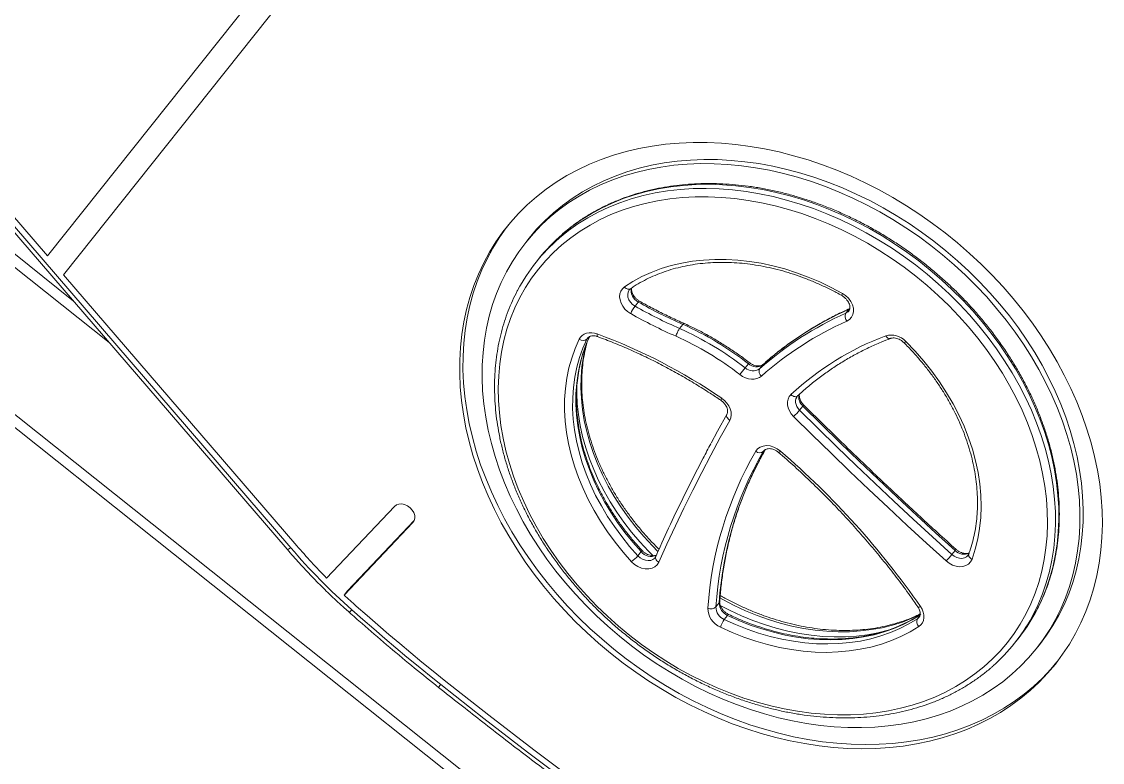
# Model space of a CAD drawing. Header units: millimetres. Extents: x -229914 to 856942, y -268655 to 87212.
# Drawn here: x -141201 to -140671, y 23173 to 23536 of the extents above; entities that cross this region are included whole.
import ezdxf

# ---------------------------------------------------------------- set-up
doc = ezdxf.new("R2010")
doc.units = ezdxf.units.MM

# ---------------------------------------------------------------- blocks, each defined once
blk = doc.blocks.new('Т912NEW')
at = {"color": 7, "linetype": 'Continuous', "lineweight": 15}
for p, q in [((-2730.7, -478.47), (-2730.7, -233.6)), ((-2718.7, -480.75), (-2718.7, -233.6)), ((-2406.79, -256.46), (-2406.79, -253.89)), ((-2422.95, -301.65), (-2422.92, -301.41)), ((-2422.95, -301.65), (-2422.95, -304.22)), ((-2428.79, -308.22), (-2428.79, -305.65)), ((-2400.05, -303.29), (-2400.04, -302.99)), ((-2394.92, -305.29), (-2394.92, -307.87)), ((-2465.94, -313.13), (-2465.94, -310.56)), ((-2497.05, -313.68), (-2496.95, -313)), ((-2489.87, -315.63), (-2489.87, -318.21)), ((-2292.44, -316.73), (-2292.44, -314.15)), ((-2551.25, -324.53), (-2551.25, -327.1)), ((-2231.25, -327.1), (-2231.25, -324.53)), ((-2541.25, -329.03), (-2541.25, -331.6)), ((-2241.25, -331.6), (-2241.25, -329.03)), ((-2366.94, -408.9), (-2366.94, -406.33)), ((-2412.51, -413.11), (-2412.51, -410.54)), ((-2359.89, -408.6), (-2359.89, -411.17)), ((-2772.64, -470.5), (-2730.7, -478.47)), ((-2520.96, -468.55), (-2525.11, -516.75)), ((-2509.1, -467.91), (-2513.19, -515.35)), ((-2508.99, -469.15), (-2513.19, -517.93)), ((-2775.26, -474.83), (-2549.04, -517.8)), ((-2774.32, -473.13), (-2548.1, -516.1)), ((-2718.7, -480.75), (-2546.42, -513.47)), ((-2680.48, -492.83), (-2881.18, -492.83)), ((-2513.19, -515.35), (-2513.19, -517.93)), ((-2947.25, -549.25), (-2231.25, -549.25))]:
    blk.add_line(p, q, dxfattribs=at)
at = {"color": 8, "linetype": 'Continuous', "lineweight": 15}
for p, q in [((-2396.26, -334.35), (-2396.22, -334.84)), ((-2396.22, -334.15), (-2396.22, -334.84)), ((-2498.2, -344.2), (-2498.2, -345.59)), ((-2286.02, -351.85), (-2286.02, -349.84)), ((-2508.99, -468.55), (-2508.99, -469.15)), ((-2858.78, -487.83), (-2706.8, -487.83)), ((-2231.25, -554.25), (-2947.25, -554.25))]:
    blk.add_line(p, q, dxfattribs=at)
at = {"color": 7, "linetype": 'Continuous', "lineweight": 15, "flags": 128}
for points in [[(-2219.25, -327.1), (-2219.43, -321.15), (-2219.95, -315.21), (-2220.83, -309.29), (-2222.06, -303.41), (-2223.63, -297.58), (-2225.54, -291.8), (-2227.79, -286.1), (-2230.38, -280.49), (-2233.29, -274.97), (-2236.53, -269.55), (-2240.08, -264.25), (-2243.94, -259.09), (-2248.1, -254.06), (-2252.56, -249.18), (-2257.3, -244.45), (-2262.31, -239.9), (-2267.59, -235.53), (-2273.11, -231.34), (-2278.88, -227.35), (-2284.88, -223.56), (-2291.1, -219.98), (-2297.52, -216.63), (-2304.13, -213.5), (-2310.92, -210.6), (-2317.88, -207.93), (-2324.98, -205.52), (-2332.22, -203.35), (-2339.58, -201.43), (-2347.05, -199.77), (-2354.6, -198.37), (-2362.24, -197.23), (-2369.93, -196.36), (-2377.66, -195.76), (-2385.42, -195.42), (-2393.2, -195.35), (-2400.97, -195.55), (-2408.72, -196.02), (-2416.43, -196.76), (-2424.09, -197.77), (-2431.69, -199.04), (-2439.2, -200.57), (-2446.62, -202.36), (-2453.92, -204.4), (-2461.09, -206.69), (-2468.12, -209.23), (-2475, -212.02), (-2481.7, -215.03), (-2488.22, -218.28), (-2494.54, -221.75), (-2500.65, -225.43), (-2506.53, -229.32), (-2512.19, -233.41), (-2517.59, -237.69), (-2522.73, -242.16), (-2527.61, -246.79), (-2532.21, -251.6), (-2536.52, -256.55), (-2540.53, -261.65), (-2544.24, -266.89), (-2547.64, -272.24), (-2550.71, -277.71), (-2553.46, -283.28), (-2555.88, -288.94), (-2557.96, -294.68), (-2559.71, -300.49), (-2561.1, -306.34), (-2562.15, -312.24), (-2562.86, -318.18), (-2563.21, -324.13), (-2563.21, -330.08), (-2562.86, -336.03), (-2562.15, -341.96), (-2561.1, -347.86), (-2559.71, -353.72), (-2557.96, -359.52), (-2555.88, -365.26), (-2553.46, -370.92), (-2550.71, -376.49), (-2547.64, -381.96), (-2544.24, -387.32), (-2540.53, -392.55), (-2536.52, -397.65), (-2532.21, -402.61), (-2527.61, -407.41), (-2522.73, -412.05), (-2517.59, -416.51), (-2512.19, -420.8), (-2506.53, -424.89), (-2500.65, -428.78), (-2494.54, -432.46), (-2488.22, -435.93), (-2481.7, -439.17), (-2475, -442.19), (-2468.12, -444.97), (-2461.09, -447.51), (-2453.92, -449.81), (-2446.62, -451.85), (-2439.2, -453.64), (-2431.69, -455.17), (-2424.09, -456.44), (-2416.43, -457.44), (-2408.72, -458.18), (-2400.97, -458.65), (-2393.2, -458.85), (-2385.42, -458.79), (-2377.66, -458.45), (-2369.93, -457.85), (-2362.24, -456.97), (-2354.6, -455.84), (-2347.05, -454.44), (-2339.58, -452.78), (-2332.22, -450.86), (-2324.98, -448.69), (-2317.88, -446.27), (-2310.92, -443.61), (-2304.13, -440.71), (-2297.52, -437.58), (-2291.1, -434.22), (-2284.88, -430.65), (-2278.88, -426.86), (-2273.11, -422.87), (-2267.59, -418.68), (-2262.31, -414.3), (-2257.3, -409.75), (-2252.56, -405.03), (-2248.1, -400.15), (-2243.94, -395.12), (-2240.08, -389.95), (-2236.53, -384.65), (-2233.29, -379.24), (-2230.38, -373.72), (-2227.79, -368.1), (-2225.54, -362.4), (-2223.63, -356.63), (-2222.06, -350.8), (-2220.83, -344.92), (-2219.95, -339), (-2219.43, -333.06), (-2219.25, -327.1)], [(-2231.25, -324.53), (-2231.43, -318.79), (-2231.95, -313.05), (-2232.83, -307.35), (-2234.06, -301.68), (-2235.63, -296.06), (-2237.54, -290.5), (-2239.79, -285.02), (-2242.38, -279.63), (-2245.29, -274.33), (-2248.52, -269.14), (-2252.07, -264.08), (-2255.92, -259.15), (-2260.07, -254.36), (-2264.51, -249.73), (-2269.22, -245.26), (-2274.21, -240.96), (-2279.45, -236.85), (-2284.94, -232.94), (-2290.66, -229.22), (-2296.6, -225.71), (-2302.75, -222.42), (-2309.1, -219.36), (-2315.62, -216.52), (-2322.31, -213.93), (-2329.16, -211.57), (-2336.14, -209.47), (-2343.24, -207.61), (-2350.44, -206.02), (-2357.74, -204.68), (-2365.11, -203.61), (-2372.54, -202.81), (-2380.01, -202.27), (-2387.5, -202), (-2395, -202), (-2402.5, -202.27), (-2409.96, -202.81), (-2417.39, -203.61), (-2424.76, -204.68), (-2432.06, -206.02), (-2439.27, -207.61), (-2446.37, -209.47), (-2453.35, -211.57), (-2460.19, -213.93), (-2466.88, -216.52), (-2473.41, -219.36), (-2479.75, -222.42), (-2485.9, -225.71), (-2491.85, -229.22), (-2497.57, -232.94), (-2503.05, -236.85), (-2508.3, -240.96), (-2513.28, -245.26), (-2518, -249.73), (-2522.44, -254.36), (-2526.58, -259.15), (-2530.44, -264.08), (-2533.98, -269.14), (-2537.21, -274.33), (-2540.13, -279.63), (-2542.71, -285.02), (-2544.96, -290.5), (-2546.87, -296.06), (-2548.45, -301.68), (-2549.67, -307.35), (-2550.55, -313.05), (-2551.08, -318.79), (-2551.25, -324.53)], [(-2231.25, -327.1), (-2231.43, -321.36), (-2231.95, -315.63), (-2232.83, -309.92), (-2234.06, -304.25), (-2235.63, -298.63), (-2237.54, -293.07), (-2239.79, -287.59), (-2242.38, -282.2), (-2245.29, -276.9), (-2248.52, -271.71), (-2252.07, -266.65), (-2255.92, -261.72), (-2260.07, -256.93), (-2264.51, -252.3), (-2269.22, -247.83), (-2274.21, -243.54), (-2279.45, -239.42), (-2284.94, -235.51), (-2290.66, -231.79), (-2296.6, -228.28), (-2302.75, -224.99), (-2309.1, -221.93), (-2315.62, -219.09), (-2322.31, -216.5), (-2329.16, -214.14), (-2336.14, -212.04), (-2343.24, -210.18), (-2350.44, -208.59), (-2357.74, -207.25), (-2365.11, -206.18), (-2372.54, -205.38), (-2380.01, -204.84), (-2387.5, -204.57), (-2395, -204.57), (-2402.5, -204.84), (-2409.96, -205.38), (-2417.39, -206.18), (-2424.76, -207.25), (-2432.06, -208.59), (-2439.27, -210.18), (-2446.37, -212.04), (-2453.35, -214.14), (-2460.19, -216.5), (-2466.88, -219.09), (-2473.41, -221.93), (-2479.75, -224.99), (-2485.9, -228.28), (-2491.85, -231.79), (-2497.57, -235.51), (-2503.05, -239.42), (-2508.3, -243.54), (-2513.28, -247.83), (-2518, -252.3), (-2522.44, -256.93), (-2526.58, -261.72), (-2530.44, -266.65), (-2533.98, -271.71), (-2537.21, -276.9), (-2540.13, -282.2), (-2542.71, -287.59), (-2544.96, -293.07), (-2546.87, -298.63), (-2548.45, -304.25), (-2549.67, -309.92), (-2550.55, -315.63), (-2551.08, -321.36), (-2551.25, -327.1), (-2551.08, -332.85), (-2550.55, -338.58), (-2549.67, -344.29), (-2548.45, -349.96), (-2546.87, -355.58), (-2544.96, -361.13), (-2542.71, -366.61), (-2540.13, -372.01), (-2537.21, -377.31), (-2533.98, -382.49), (-2530.44, -387.56), (-2526.58, -392.49), (-2522.44, -397.27), (-2518, -401.91), (-2513.28, -406.38), (-2508.3, -410.67), (-2503.05, -414.78), (-2497.57, -418.7), (-2491.85, -422.42), (-2485.9, -425.92), (-2479.75, -429.21), (-2473.41, -432.28), (-2466.88, -435.11), (-2460.19, -437.71), (-2453.35, -440.06), (-2446.37, -442.17), (-2439.27, -444.02), (-2432.06, -445.62), (-2424.76, -446.95), (-2417.39, -448.02), (-2409.96, -448.83), (-2402.5, -449.37), (-2395, -449.64), (-2387.5, -449.64), (-2380.01, -449.37), (-2372.54, -448.83), (-2365.11, -448.02), (-2357.74, -446.95), (-2350.44, -445.62), (-2343.24, -444.02), (-2336.14, -442.17), (-2329.16, -440.06), (-2322.31, -437.71), (-2315.62, -435.11), (-2309.1, -432.28), (-2302.75, -429.21), (-2296.6, -425.92), (-2290.66, -422.42), (-2284.94, -418.7), (-2279.45, -414.78), (-2274.21, -410.67), (-2269.22, -406.38), (-2264.51, -401.91), (-2260.07, -397.27), (-2255.92, -392.49), (-2252.07, -387.56), (-2248.52, -382.49), (-2245.29, -377.31), (-2242.38, -372.01), (-2239.79, -366.61), (-2237.54, -361.13), (-2235.63, -355.58), (-2234.06, -349.96), (-2232.83, -344.29), (-2231.95, -338.58), (-2231.43, -332.85), (-2231.25, -327.1)], [(-2244.25, -333.53), (-2244.43, -328.01), (-2244.96, -322.49), (-2245.84, -317.01), (-2247.08, -311.56), (-2248.66, -306.17), (-2250.58, -300.84), (-2252.84, -295.59), (-2255.44, -290.44), (-2258.37, -285.38), (-2261.61, -280.45), (-2265.17, -275.64), (-2269.03, -270.97), (-2273.18, -266.45), (-2277.62, -262.09), (-2282.33, -257.91), (-2287.31, -253.9), (-2292.53, -250.09), (-2298, -246.48), (-2303.68, -243.08), (-2309.58, -239.9), (-2315.68, -236.94), (-2321.96, -234.22), (-2328.4, -231.73), (-2335, -229.49), (-2341.73, -227.5), (-2348.58, -225.77), (-2355.53, -224.3), (-2362.57, -223.09), (-2369.68, -222.14), (-2376.84, -221.46), (-2384.04, -221.06), (-2391.25, -220.92), (-2398.46, -221.06), (-2405.66, -221.46), (-2412.82, -222.14), (-2419.93, -223.09), (-2426.97, -224.3), (-2433.92, -225.77), (-2440.77, -227.5), (-2447.51, -229.49), (-2454.1, -231.73), (-2460.55, -234.22), (-2466.83, -236.94), (-2472.92, -239.9), (-2478.82, -243.08), (-2484.51, -246.48), (-2489.97, -250.09), (-2495.2, -253.9), (-2500.17, -257.91), (-2504.88, -262.09), (-2509.32, -266.45), (-2513.48, -270.97), (-2517.34, -275.64), (-2520.89, -280.45), (-2524.14, -285.38), (-2527.06, -290.44), (-2529.66, -295.59), (-2531.92, -300.84), (-2533.85, -306.17), (-2535.43, -311.56), (-2536.66, -317.01), (-2537.54, -322.49), (-2538.07, -328.01), (-2538.25, -333.53), (-2538.07, -339.06), (-2537.54, -344.57), (-2536.66, -350.05), (-2535.43, -355.5), (-2533.85, -360.89), (-2531.92, -366.22), (-2529.66, -371.47), (-2527.06, -376.62), (-2524.14, -381.68), (-2520.89, -386.61), (-2517.34, -391.42), (-2513.48, -396.09), (-2509.32, -400.61), (-2504.88, -404.97), (-2500.17, -409.15), (-2495.2, -413.16), (-2489.97, -416.97), (-2484.51, -420.58), (-2478.82, -423.98), (-2472.92, -427.16), (-2466.83, -430.12), (-2460.55, -432.84), (-2454.1, -435.33), (-2447.51, -437.57), (-2440.77, -439.56), (-2433.92, -441.29), (-2426.97, -442.76), (-2419.93, -443.98), (-2412.82, -444.92), (-2405.66, -445.6), (-2398.46, -446), (-2391.25, -446.14), (-2384.04, -446), (-2376.84, -445.6), (-2369.68, -444.92), (-2362.57, -443.98), (-2355.53, -442.76), (-2348.58, -441.29), (-2341.73, -439.56), (-2335, -437.57), (-2328.4, -435.33), (-2321.96, -432.84), (-2315.68, -430.12), (-2309.58, -427.16), (-2303.68, -423.98), (-2298, -420.58), (-2292.53, -416.97), (-2287.31, -413.16), (-2282.33, -409.15), (-2277.62, -404.97), (-2273.18, -400.61), (-2269.03, -396.09), (-2265.17, -391.42), (-2261.61, -386.61), (-2258.37, -381.68), (-2255.44, -376.62), (-2252.84, -371.47), (-2250.58, -366.22), (-2248.66, -360.89), (-2247.08, -355.5), (-2245.84, -350.05), (-2244.96, -344.57), (-2244.43, -339.06), (-2244.25, -333.53)], [(-2375.13, -249.01), (-2368.68, -249.89), (-2362.3, -251.05), (-2356.03, -252.49), (-2349.88, -254.21), (-2343.87, -256.21), (-2338.02, -258.48), (-2332.36, -261), (-2326.9, -263.78), (-2321.66, -266.79), (-2316.67, -270.04), (-2311.93, -273.5), (-2307.46, -277.18), (-2303.29, -281.04), (-2299.42, -285.09), (-2295.86, -289.31), (-2292.64, -293.67), (-2289.75, -298.18), (-2287.21, -302.81), (-2285.04, -307.54), (-2283.23, -312.36)], [(-2499.81, -314.06), (-2498.2, -309.38), (-2496.24, -304.78), (-2493.95, -300.27), (-2491.32, -295.86), (-2488.38, -291.58), (-2485.12, -287.44), (-2481.56, -283.44), (-2477.72, -279.6), (-2473.59, -275.94), (-2469.2, -272.46), (-2464.56, -269.17), (-2459.68, -266.1), (-2454.59, -263.23), (-2449.29, -260.6), (-2443.8, -258.2), (-2438.15, -256.04), (-2432.35, -254.13), (-2426.41, -252.47), (-2420.36, -251.08), (-2414.22, -249.95)], [(-2414.22, -249.95), (-2412.29, -249.8), (-2410.37, -249.97), (-2408.54, -250.45), (-2406.88, -251.23), (-2405.48, -252.25), (-2404.4, -253.48), (-2403.69, -254.86), (-2403.38, -256.32), (-2403.48, -257.81), (-2404, -259.23)], [(-2419.97, -306.44), (-2420.32, -307.64), (-2420.94, -308.77), (-2421.81, -309.8), (-2422.9, -310.69), (-2424.18, -311.42), (-2425.62, -311.97), (-2427.15, -312.31), (-2428.74, -312.44)], [(-2395.35, -312.07), (-2397.03, -311.75), (-2398.6, -311.2), (-2400, -310.43), (-2401.18, -309.46), (-2402.1, -308.34), (-2402.73, -307.11), (-2403.04, -305.81), (-2403.01, -304.48)], [(-2292.44, -314.15), (-2305.29, -313.31), (-2318.12, -312.39), (-2330.95, -311.4), (-2343.77, -310.33), (-2356.58, -309.18), (-2369.37, -307.96), (-2382.15, -306.66), (-2394.92, -305.29)], [(-2292.68, -320.94), (-2305.55, -320.1), (-2318.41, -319.18), (-2331.26, -318.18), (-2344.1, -317.11), (-2356.93, -315.96), (-2369.75, -314.74), (-2382.56, -313.44), (-2395.35, -312.07)], [(-2394.92, -307.87), (-2382.15, -309.24), (-2369.37, -310.53), (-2356.58, -311.75), (-2343.77, -312.9), (-2330.95, -313.97), (-2318.12, -314.96), (-2305.29, -315.88), (-2292.44, -316.73)], [(-2283.23, -312.36), (-2282.96, -313.8), (-2283.08, -315.26), (-2283.6, -316.66), (-2284.5, -317.94), (-2285.72, -319.05), (-2287.22, -319.94), (-2288.94, -320.57), (-2290.78, -320.91), (-2292.68, -320.94)], [(-2489.28, -322.39), (-2491.07, -322.52), (-2492.85, -322.38), (-2494.57, -321.97), (-2496.14, -321.31), (-2497.52, -320.43), (-2498.63, -319.35), (-2499.44, -318.12), (-2499.92, -316.79), (-2500.05, -315.42), (-2499.81, -314.06)], [(-2563.24, -325.82), (-2563.21, -327.51), (-2562.86, -333.46), (-2562.15, -339.39), (-2561.1, -345.29), (-2559.71, -351.15), (-2557.96, -356.95), (-2555.88, -362.69), (-2553.46, -368.35), (-2550.71, -373.92), (-2547.64, -379.39), (-2544.24, -384.75), (-2540.53, -389.98), (-2536.52, -395.08), (-2532.21, -400.04), (-2527.61, -404.84), (-2522.73, -409.48), (-2517.59, -413.94), (-2512.19, -418.22), (-2506.53, -422.32), (-2500.65, -426.21), (-2494.54, -429.89), (-2488.22, -433.36), (-2481.7, -436.6), (-2475, -439.62), (-2468.12, -442.4), (-2461.09, -444.94), (-2453.92, -447.24), (-2446.62, -449.28), (-2439.2, -451.07), (-2431.69, -452.6), (-2424.09, -453.87), (-2416.43, -454.87), (-2408.72, -455.61), (-2400.97, -456.08), (-2393.2, -456.28), (-2385.42, -456.22), (-2377.66, -455.88), (-2369.93, -455.27), (-2362.24, -454.4), (-2354.6, -453.27), (-2347.05, -451.87), (-2339.58, -450.21), (-2332.22, -448.29), (-2324.98, -446.12), (-2317.88, -443.7), (-2310.92, -441.04), (-2304.13, -438.14), (-2297.52, -435.01), (-2291.1, -431.65), (-2284.88, -428.07), (-2278.88, -424.29), (-2273.11, -420.29), (-2267.59, -416.11), (-2262.31, -411.73), (-2257.3, -407.18), (-2252.56, -402.46), (-2248.1, -397.58), (-2243.94, -392.55), (-2240.08, -387.38), (-2236.53, -382.08), (-2233.29, -376.67), (-2230.38, -371.15), (-2227.79, -365.53), (-2225.54, -359.83), (-2223.63, -354.06), (-2222.06, -348.23), (-2220.83, -342.34), (-2219.95, -336.43), (-2219.43, -330.49), (-2219.26, -325.82)], [(-2428.41, -327.07), (-2426.68, -327.07), (-2424.98, -327.32), (-2423.37, -327.82), (-2421.92, -328.55), (-2420.68, -329.47), (-2419.69, -330.56), (-2418.99, -331.78), (-2418.61, -333.08)], [(-2418.8, -347.6), (-2419.97, -341.01), (-2421.59, -331.43)], [(-2418.61, -333.08), (-2417, -342.64), (-2415.28, -352.18), (-2413.43, -361.72), (-2411.48, -371.24), (-2409.41, -380.75), (-2407.22, -390.24), (-2404.93, -399.72), (-2402.51, -409.17)], [(-2399.2, -337.02), (-2399.2, -335.53), (-2398.78, -334.07), (-2397.96, -332.72), (-2396.79, -331.53), (-2395.3, -330.57), (-2393.58, -329.87), (-2391.71, -329.47), (-2389.77, -329.39)], [(-2501.16, -347.91), (-2501.29, -346.76), (-2501.17, -345.62), (-2500.8, -344.51), (-2500.2, -343.46), (-2499.38, -342.5), (-2498.37, -341.66), (-2497.19, -340.96), (-2495.87, -340.42)], [(-2413.1, -417.29), (-2419.33, -416.19), (-2425.47, -414.82), (-2431.5, -413.19), (-2437.39, -411.29), (-2443.14, -409.13), (-2448.71, -406.73), (-2454.09, -404.09), (-2459.27, -401.21), (-2464.22, -398.11), (-2468.93, -394.8), (-2473.39, -391.29), (-2477.58, -387.59), (-2481.48, -383.71), (-2485.09, -379.66), (-2488.39, -375.47), (-2491.37, -371.13), (-2494.01, -366.68), (-2496.33, -362.11), (-2498.29, -357.45), (-2499.91, -352.71), (-2501.16, -347.91)], [(-2498.2, -345.59), (-2496.98, -350.26), (-2495.41, -354.88), (-2493.5, -359.41), (-2491.25, -363.86), (-2488.67, -368.19), (-2485.77, -372.41), (-2482.56, -376.5), (-2479.05, -380.43), (-2475.26, -384.21), (-2471.18, -387.81), (-2466.84, -391.23), (-2462.26, -394.45), (-2457.44, -397.46), (-2452.4, -400.26), (-2447.16, -402.83), (-2441.74, -405.17), (-2436.15, -407.27), (-2430.42, -409.11), (-2424.55, -410.71), (-2418.58, -412.04), (-2412.51, -413.11)], [(-2286.02, -349.28), (-2287.71, -353.86), (-2289.73, -358.36), (-2292.09, -362.77), (-2294.78, -367.06), (-2297.78, -371.23), (-2301.09, -375.27), (-2304.69, -379.15), (-2308.58, -382.86), (-2312.74, -386.4), (-2317.16, -389.75), (-2321.82, -392.9), (-2326.71, -395.84), (-2331.81, -398.57), (-2337.11, -401.06), (-2342.58, -403.32), (-2348.22, -405.33), (-2353.99, -407.09), (-2359.89, -408.6)], [(-2288.55, -346.24), (-2287.1, -346.79), (-2285.81, -347.54), (-2284.71, -348.45), (-2283.84, -349.5), (-2283.23, -350.65), (-2282.9, -351.87), (-2282.86, -353.11), (-2283.11, -354.33)], [(-2359.89, -411.17), (-2353.99, -409.66), (-2348.22, -407.9), (-2342.58, -405.89), (-2337.11, -403.63), (-2331.81, -401.14), (-2326.71, -398.41), (-2321.82, -395.47), (-2317.16, -392.32), (-2312.74, -388.97), (-2308.58, -385.43), (-2304.69, -381.72), (-2301.09, -377.84), (-2297.78, -373.8), (-2294.78, -369.63), (-2292.09, -365.34), (-2289.73, -360.93), (-2287.71, -356.43), (-2286.02, -351.85)], [(-2283.11, -354.33), (-2284.84, -359.05), (-2286.92, -363.67), (-2289.35, -368.2), (-2292.11, -372.61), (-2295.19, -376.9), (-2298.59, -381.04), (-2302.3, -385.03), (-2306.3, -388.85), (-2310.57, -392.49), (-2315.11, -395.93), (-2319.9, -399.17), (-2324.93, -402.19), (-2330.17, -404.99), (-2335.61, -407.55), (-2341.24, -409.87), (-2347.03, -411.94), (-2352.96, -413.75), (-2359.02, -415.3)], [(-2402.51, -409.17), (-2402.34, -410.67), (-2402.59, -412.16), (-2403.26, -413.57), (-2404.32, -414.84), (-2405.7, -415.9), (-2407.36, -416.71), (-2409.2, -417.23), (-2411.15, -417.42), (-2413.1, -417.29)], [(-2508.99, -469.15), (-2509.09, -467.96), (-2509.59, -466.82), (-2510.46, -465.82), (-2511.64, -465.03), (-2513.04, -464.5), (-2514.58, -464.26), (-2516.14, -464.34), (-2517.62, -464.73), (-2518.93, -465.39), (-2519.96, -466.3), (-2520.65, -467.37), (-2520.96, -468.55)], [(-2448.77, -522.75), (-2421.8, -522.59), (-2394.83, -522.16), (-2367.87, -521.45), (-2340.93, -520.47), (-2314, -519.22), (-2287.1, -517.69), (-2260.23, -515.9), (-2233.39, -513.83), (-2206.59, -511.48), (-2179.83, -508.87), (-2153.12, -505.99), (-2126.47, -502.83)], [(-2448.78, -519.96), (-2420.96, -519.79), (-2393.15, -519.33), (-2365.35, -518.57), (-2337.57, -517.53), (-2309.8, -516.19), (-2282.07, -514.57), (-2254.36, -512.65), (-2226.69, -510.44)], [(-2505.21, -518.46), (-2498.16, -518.81), (-2491.12, -519.12), (-2484.06, -519.38), (-2477.01, -519.59), (-2469.96, -519.76), (-2462.9, -519.87), (-2455.84, -519.94), (-2448.78, -519.96)], [(-2505.7, -521.24), (-2498.59, -521.6), (-2491.48, -521.91), (-2484.37, -522.17), (-2477.25, -522.38), (-2470.13, -522.55), (-2463.01, -522.66), (-2455.89, -522.73), (-2448.77, -522.75)]]:
    blk.add_lwpolyline(points, dxfattribs=at)
at = {"color": 8, "linetype": 'Continuous', "lineweight": 15, "flags": 128}
for points in [[(-2539.78, -315.55), (-2539.68, -315), (-2538.46, -309.53), (-2536.89, -304.1), (-2534.99, -298.75), (-2532.75, -293.46), (-2530.18, -288.27), (-2527.28, -283.18), (-2524.07, -278.2), (-2520.55, -273.35), (-2516.72, -268.63), (-2512.6, -264.06), (-2508.2, -259.65), (-2503.53, -255.41), (-2498.59, -251.34), (-2493.4, -247.46), (-2487.98, -243.78), (-2482.33, -240.3), (-2476.46, -237.04), (-2470.4, -233.99), (-2464.15, -231.18), (-2457.73, -228.6), (-2451.16, -226.26), (-2444.44, -224.16), (-2437.6, -222.32), (-2430.66, -220.73), (-2423.62, -219.4), (-2416.51, -218.34), (-2409.33, -217.53), (-2402.12, -217), (-2394.88, -216.73), (-2387.63, -216.73), (-2380.39, -217), (-2373.17, -217.53), (-2366, -218.34), (-2358.88, -219.4), (-2351.85, -220.73), (-2344.9, -222.32), (-2338.06, -224.16), (-2331.35, -226.26), (-2324.77, -228.6), (-2318.35, -231.18), (-2312.11, -233.99), (-2306.04, -237.04), (-2300.18, -240.3), (-2294.53, -243.78), (-2289.1, -247.46), (-2283.91, -251.34), (-2278.98, -255.41), (-2274.3, -259.65), (-2269.9, -264.06), (-2265.78, -268.63), (-2261.96, -273.35), (-2258.43, -278.2), (-2255.22, -283.18), (-2252.33, -288.27), (-2249.75, -293.46), (-2247.51, -298.75), (-2245.61, -304.1), (-2244.05, -309.53), (-2242.83, -315), (-2242.6, -316.24)], [(-2242.59, -313.74), (-2242.83, -312.43), (-2244.05, -306.95), (-2245.61, -301.53), (-2247.51, -296.17), (-2249.75, -290.89), (-2252.33, -285.7), (-2255.22, -280.61), (-2258.43, -275.63), (-2261.96, -270.78), (-2265.78, -266.06), (-2269.9, -261.49), (-2274.3, -257.08), (-2278.98, -252.83), (-2283.91, -248.77), (-2289.1, -244.89), (-2294.53, -241.21), (-2300.18, -237.73), (-2306.04, -234.46), (-2312.11, -231.42), (-2318.35, -228.61), (-2324.77, -226.03), (-2331.35, -223.69), (-2338.06, -221.59), (-2344.9, -219.75), (-2351.85, -218.16), (-2358.88, -216.83), (-2366, -215.76), (-2373.17, -214.96), (-2380.39, -214.43), (-2387.63, -214.16), (-2394.88, -214.16), (-2402.12, -214.43), (-2409.33, -214.96), (-2416.51, -215.76), (-2423.62, -216.83), (-2430.66, -218.16), (-2437.6, -219.75), (-2444.44, -221.59), (-2451.16, -223.69), (-2457.73, -226.03), (-2464.15, -228.61), (-2470.4, -231.42), (-2476.46, -234.46), (-2482.33, -237.73), (-2487.98, -241.21), (-2493.4, -244.89), (-2498.59, -248.77), (-2503.53, -252.83), (-2508.2, -257.08), (-2512.6, -261.49), (-2516.72, -266.06), (-2520.55, -270.78), (-2524.07, -275.63), (-2527.28, -280.61), (-2530.18, -285.7), (-2532.75, -290.89), (-2534.99, -296.17), (-2536.89, -301.53), (-2538.46, -306.95), (-2539.68, -312.43), (-2539.77, -312.94)], [(-2414.22, -249.95), (-2414.1, -250.35), (-2413.98, -250.66), (-2413.87, -250.87), (-2413.78, -250.97), (-2413.74, -250.98)], [(-2384.64, -253), (-2384.1, -253.15), (-2383.59, -253.22), (-2383.12, -253.2), (-2382.7, -253.11), (-2382.36, -252.93), (-2382.11, -252.69), (-2382.05, -252.6)], [(-2406.79, -256.46), (-2406.4, -255.26), (-2406.36, -254.76)], [(-2403.01, -304.48), (-2402.43, -304.5), (-2401.87, -304.43), (-2401.35, -304.3), (-2400.9, -304.1), (-2400.53, -303.84), (-2400.26, -303.53), (-2400.09, -303.18), (-2400.04, -302.95)], [(-2400.07, -303.28), (-2400.05, -303.69), (-2399.84, -304.56), (-2399.43, -305.38), (-2398.81, -306.13), (-2398.02, -306.77), (-2397.09, -307.29), (-2396.04, -307.66), (-2394.92, -307.87)], [(-2292.44, -316.73), (-2291.02, -316.69), (-2289.65, -316.39), (-2288.4, -315.85), (-2287.36, -315.11), (-2286.58, -314.2), (-2286.1, -313.17), (-2285.95, -312.14)], [(-2286.07, -311.39), (-2285.91, -311.7), (-2285.65, -311.98), (-2285.28, -312.2), (-2284.84, -312.36), (-2284.34, -312.44), (-2283.8, -312.44), (-2283.23, -312.36)], [(-2496.95, -313.01), (-2496.95, -313.02), (-2497.12, -313.35), (-2497.39, -313.63), (-2497.75, -313.86), (-2498.19, -314.02), (-2498.7, -314.11), (-2499.24, -314.12), (-2499.81, -314.06)], [(-2497.05, -313.67), (-2497.05, -313.79), (-2496.83, -314.92), (-2496.26, -315.98), (-2495.36, -316.9), (-2494.19, -317.61), (-2492.83, -318.09), (-2491.36, -318.29), (-2489.87, -318.21)], [(-2489.73, -314.92), (-2489.77, -314.94), (-2489.82, -315.07), (-2489.86, -315.3), (-2489.87, -315.63)], [(-2421.57, -331.65), (-2421.53, -331.8), (-2421.36, -332.15), (-2421.09, -332.46), (-2420.72, -332.71), (-2420.27, -332.91), (-2419.75, -333.04), (-2419.19, -333.1), (-2418.61, -333.08)], [(-2412.51, -410.54), (-2418.58, -409.47), (-2424.55, -408.14), (-2430.42, -406.54), (-2436.15, -404.7), (-2441.74, -402.6), (-2447.16, -400.26), (-2452.4, -397.69), (-2457.44, -394.89), (-2462.26, -391.88), (-2466.84, -388.66), (-2471.18, -385.24), (-2475.26, -381.64), (-2479.05, -377.86), (-2482.56, -373.92), (-2485.77, -369.84), (-2488.67, -365.62), (-2491.25, -361.28), (-2493.5, -356.84), (-2495.41, -352.3), (-2496.98, -347.69), (-2498.04, -343.75)], [(-2494.92, -341.34), (-2495.02, -341.35), (-2495.2, -341.27), (-2495.41, -341.08), (-2495.63, -340.79), (-2495.87, -340.42)], [(-2498.29, -344.82), (-2498.29, -344.83), (-2498.2, -345.59)], [(-2406.15, -405.32), (-2409.93, -404.88), (-2416.06, -403.95), (-2422.12, -402.75), (-2428.08, -401.3), (-2433.92, -399.59), (-2439.63, -397.63), (-2445.19, -395.43), (-2450.57, -393), (-2455.77, -390.34), (-2460.77, -387.45), (-2465.55, -384.36), (-2470.09, -381.07), (-2474.39, -377.59), (-2478.43, -373.93), (-2482.19, -370.1), (-2485.66, -366.12), (-2488.84, -361.99), (-2491.71, -357.73), (-2494.26, -353.36), (-2496.49, -348.89), (-2496.89, -348.01)], [(-2286.23, -349.36), (-2288.24, -353.36), (-2290.79, -357.73), (-2293.66, -361.99), (-2296.84, -366.12), (-2300.32, -370.1), (-2304.08, -373.93), (-2308.11, -377.59), (-2312.41, -381.07), (-2316.95, -384.36), (-2321.73, -387.45), (-2326.73, -390.34), (-2331.93, -393), (-2337.32, -395.43), (-2342.87, -397.63), (-2348.58, -399.59), (-2354.43, -401.3), (-2360.38, -402.75), (-2366.44, -403.95), (-2368.14, -404.23)], [(-2288.55, -346.24), (-2288.77, -346.62), (-2288.97, -346.91), (-2289.16, -347.1), (-2289.33, -347.18), (-2289.42, -347.18)], [(-2286.02, -351.85), (-2285.85, -351.03), (-2285.84, -350.74)], [(-2489.13, -364.8), (-2488.84, -365.21), (-2485.66, -369.33), (-2482.19, -373.32), (-2478.43, -377.14), (-2474.39, -380.8), (-2470.09, -384.29), (-2465.55, -387.58), (-2460.77, -390.67), (-2455.77, -393.55), (-2450.57, -396.21), (-2445.19, -398.65), (-2439.63, -400.84), (-2433.92, -402.8), (-2428.08, -404.51), (-2422.12, -405.96), (-2416.06, -407.16), (-2409.93, -408.1), (-2406.69, -408.48)], [(-2365.68, -407.03), (-2360.38, -405.96), (-2354.43, -404.51), (-2348.58, -402.8), (-2342.87, -400.84), (-2337.32, -398.65), (-2331.93, -396.21), (-2326.73, -393.55), (-2321.73, -390.67), (-2316.95, -387.58), (-2312.41, -384.29), (-2308.11, -380.8), (-2304.08, -377.14), (-2300.32, -373.32), (-2296.84, -369.33), (-2293.66, -365.21), (-2293.36, -364.78)], [(-2402.51, -409.17), (-2403.09, -409.23), (-2403.64, -409.2), (-2404.15, -409.1), (-2404.59, -408.93), (-2404.96, -408.69), (-2405.23, -408.4), (-2405.4, -408.06), (-2405.42, -408)], [(-2367.12, -405.7), (-2367, -405.97), (-2366.94, -406.33)], [(-2359.89, -408.6), (-2359.87, -408.27), (-2359.82, -408.03), (-2359.74, -407.9), (-2359.7, -407.88)], [(-2412.51, -410.54), (-2412.53, -410.2), (-2412.56, -409.97), (-2412.61, -409.84), (-2412.65, -409.82)], [(-2412.51, -413.11), (-2411.05, -413.19), (-2409.6, -413), (-2408.25, -412.54), (-2407.1, -411.85), (-2406.19, -410.96), (-2405.6, -409.93), (-2405.35, -408.82), (-2405.34, -408.61)], [(-2548.1, -516.1), (-2548.34, -516.77), (-2548.56, -517.28), (-2548.77, -517.63), (-2548.95, -517.79), (-2549.04, -517.8)], [(-2448.77, -522.75), (-2448.77, -523.43), (-2448.77, -523.97), (-2448.77, -524.33), (-2448.77, -524.52), (-2448.77, -524.53)]]:
    blk.add_lwpolyline(points, dxfattribs=at)
at = {"color": 7, "linetype": 'Continuous', "lineweight": 15}
for centre, radius, start, end in [((-2376.68, -258.64), 9.75, 80.851, 144.683), ((-2261.49, -329.67), 163.87, 152.4546, 170.153), ((-2263.06, -325.42), 141.51, 149.2211, 171.4924), ((-2261.49, -332.24), 163.87, 152.4546, 170.153), ((-2260.37, -334.15), 161.99, 152.4545, 170.1526), ((-2403.25, -255.7), 3.62, 192.1954, 258.0919), ((-2428.36, -300.01), 5.66, 265.6013, 343.1496), ((-2426.9, -462.93), 157.3, 90.6896, 104.3713), ((-2428.36, -302.58), 5.66, 265.6042, 343.1483), ((-2420.08, -303.49), 2.96, 194.2482, 272.1267), ((-2522.61, -102.44), 215.7, 278.7312, 285.2318), ((-2426.9, -465.5), 157.29, 90.6893, 104.3712), ((-2426.89, -465.91), 153.47, 90.6899, 104.3612), ((-2206.58, -307.65), 222.22, 180.1468, 181.2366), ((-2421.78, -307.26), 26.87, 349.6797, 358.6987), ((-2452.74, -329.05), 88.52, 169.516, 179.9888), ((-2452.84, -331.6), 88.41, 169.5396, 190.4826), ((-2522.62, -104.99), 215.72, 278.7318, 285.2317), ((-2522.58, -105.53), 219.4, 278.7309, 285.2259), ((-2339.27, -316.13), 46.84, 354.0959, 359.2672), ((-2329.84, -331.63), 88.59, 0.0168, 10.0047), ((-2329.87, -329.06), 88.62, 0.0179, 9.9531), ((-2470.53, -317.6), 19.35, 181.783, 194.3143), ((-2408.04, -607.06), 280.74, 94.1627, 108.2316), ((-2406.28, -741.14), 412.08, 73.4004, 87.7036), ((-2329.86, -331.58), 88.61, 350.0893, 359.9823), ((-2399.03, -334.12), 2.9, 266.589, 345.5876), ((-2224.32, -311.16), 176.79, 188.4091, 214.7334), ((-2223.26, -309.28), 174.84, 188.408, 214.7342), ((-2501.17, -344.85), 3.05, 270.0921, 346.0283), ((-2282.86, -351.09), 3.25, 193.381, 265.5495), ((-2361.67, -402.05), 6.79, 219.0471, 285.2178), ((-2432, -412.5), 19.49, 345.7779, 358.2167), ((-2370.81, -408.13), 3.94, 287.8629, 348.8542), ((-2361.7, -405.47), 10.18, 219.0492, 285.2156), ((-2361.67, -404.62), 6.79, 219.0487, 285.2162), ((-2346.66, -410.55), 13.24, 182.6937, 201.0243), ((-2488.92, -210.54), 308.33, 259.2531, 263.2593), ((-2488.55, -201.85), 319.85, 259.2687, 266.9257), ((-2488.26, -204.71), 314.21, 265.4487, 266.9074)]:
    blk.add_arc(centre, radius, start, end, dxfattribs=at)
at = {"color": 8, "linetype": 'Continuous', "lineweight": 15}
for centre, radius, start, end in [((-2377.19, -248.94), 2.06, 326.8568, 357.9667), ((-2394.81, -299.83), 5.46, 201.8367, 268.8763), ((-2421.48, -305.42), 7.32, 176.2787, 181.7752), ((-2395.94, -305.07), 1.04, 347.8154, 27.9984), ((-2491.26, -309.54), 6.25, 207.0267, 282.8284), ((-2291.62, -308.14), 6.07, 262.2239, 333.6887), ((-2294.05, -313.93), 1.63, 352.0938, 17.1266), ((-2425.53, -327.02), 2.88, 180.9887, 202.7161), ((-2223.11, -306.63), 175.01, 188.8096, 214.7281), ((-2394.75, -329.35), 4.98, 347.1344, 359.5349), ((-2411.14, -404.44), 6.25, 257.2847, 333.2657), ((-2511.07, -521.33), 5.37, 341.7366, 1.0384)]:
    blk.add_arc(centre, radius, start, end, dxfattribs=at)
at = {"color": 7, "linetype": 'Continuous', "lineweight": 15}
for points, knots in [([(-2242.64, -313.53), (-2242.82, -312.47), (-2243.31, -309.65), (-2244.45, -305.12), (-2246.01, -299.95), (-2247.9, -294.84), (-2250.08, -289.8), (-2252.57, -284.85), (-2255.34, -279.98), (-2258.4, -275.23), (-2261.75, -270.58), (-2265.37, -266.06), (-2269.25, -261.67), (-2273.39, -257.42), (-2277.78, -253.32), (-2282.41, -249.39), (-2287.27, -245.62), (-2292.35, -242.03), (-2297.64, -238.62), (-2303.13, -235.4), (-2308.8, -232.38), (-2314.65, -229.57), (-2320.66, -226.96), (-2326.81, -224.57), (-2333.11, -222.41), (-2339.52, -220.46), (-2346.04, -218.75), (-2352.66, -217.27), (-2359.36, -216.02), (-2366.13, -215.01), (-2372.95, -214.24), (-2379.8, -213.72), (-2386.68, -213.44), (-2393.58, -213.4), (-2400.46, -213.6), (-2407.33, -214.05), (-2414.16, -214.74), (-2420.95, -215.67), (-2427.67, -216.84), (-2434.32, -218.24), (-2440.88, -219.88), (-2447.33, -221.75), (-2453.66, -223.85), (-2459.87, -226.17), (-2465.93, -228.7), (-2471.83, -231.45), (-2477.56, -234.4), (-2483.11, -237.56), (-2488.47, -240.91), (-2493.62, -244.44), (-2498.56, -248.16), (-2503.27, -252.05), (-2507.74, -256.1), (-2511.97, -260.3), (-2515.94, -264.66), (-2519.65, -269.14), (-2523.08, -273.76), (-2526.24, -278.49), (-2529.11, -283.33), (-2531.69, -288.26), (-2533.97, -293.28), (-2535.95, -298.38), (-2537.61, -303.54), (-2538.89, -308.32), (-2539.47, -311.4), (-2539.72, -312.72)], [0, 0, 0, 0, 0.009677, 0.025622, 0.041573, 0.057532, 0.073498, 0.089475, 0.10546, 0.121454, 0.137458, 0.153471, 0.169492, 0.18552, 0.201555, 0.217595, 0.23364, 0.24969, 0.265743, 0.281797, 0.297855, 0.313913, 0.329973, 0.346034, 0.362095, 0.378157, 0.394218, 0.41028, 0.426341, 0.442402, 0.458464, 0.474525, 0.490587, 0.506648, 0.52271, 0.538771, 0.554833, 0.570897, 0.58696, 0.603023, 0.619087, 0.635152, 0.651217, 0.667282, 0.683347, 0.699413, 0.715478, 0.731543, 0.747606, 0.763668, 0.779728, 0.795785, 0.811839, 0.827888, 0.843932, 0.85997, 0.876, 0.892023, 0.908037, 0.924041, 0.940036, 0.95602, 0.971995, 0.987961, 1, 1, 1, 1]), ([(-2496.95, -313), (-2496.71, -312.26), (-2496.02, -310.08), (-2494.64, -306.51), (-2492.71, -302.32), (-2490.48, -298.21), (-2487.97, -294.2), (-2485.17, -290.3), (-2482.11, -286.52), (-2478.78, -282.87), (-2475.19, -279.36), (-2471.37, -276), (-2467.31, -272.81), (-2463.03, -269.78), (-2458.55, -266.93), (-2453.86, -264.27), (-2449, -261.81), (-2443.97, -259.54), (-2438.78, -257.49), (-2433.46, -255.65), (-2428.01, -254.03), (-2422.45, -252.64), (-2417.68, -251.64), (-2414.76, -251.15), (-2413.74, -250.98)], [0, 0, 0, 0, 0.024637, 0.0724304, 0.1201916, 0.1679025, 0.215563, 0.2631767, 0.3107471, 0.3582782, 0.4057756, 0.4532434, 0.5006888, 0.5481143, 0.5955265, 0.6429284, 0.6903234, 0.7377085, 0.7850938, 0.8324761, 0.8798574, 0.9272355, 0.9746174, 1, 1, 1, 1]), ([(-2406.66, -253.36), (-2407.25, -254.51), (-2408.94, -257.83), (-2411.5, -263.38), (-2414.26, -270.04), (-2416.71, -276.77), (-2418.86, -283.56), (-2420.69, -290.41), (-2422.02, -296.37), (-2422.68, -300.06), (-2422.93, -301.44)], [0, 0, 0, 0, 0.07442, 0.214801, 0.355156, 0.495474, 0.635754, 0.775999, 0.916212, 1, 1, 1, 1]), ([(-2413.74, -250.98), (-2413.53, -250.95), (-2412.87, -250.86), (-2411.74, -250.86), (-2410.41, -251.06), (-2409.19, -251.45), (-2408.15, -252), (-2407.33, -252.65), (-2406.76, -253.36), (-2406.45, -254.06), (-2406.33, -254.51), (-2406.37, -254.75), (-2406.37, -254.76)], [0, 0, 0, 0, 0.056174, 0.171834, 0.287486, 0.402558, 0.517033, 0.631377, 0.746856, 0.866525, 0.996253, 1, 1, 1, 1]), ([(-2400.04, -302.99), (-2399.87, -301.89), (-2399.38, -298.69), (-2398.34, -293.4), (-2396.79, -287.14), (-2394.93, -280.94), (-2392.77, -274.79), (-2390.31, -268.71), (-2387.54, -262.7), (-2384.78, -257.33), (-2382.85, -253.99), (-2382.05, -252.6)], [0, 0, 0, 0, 0.063207, 0.184671, 0.306122, 0.427542, 0.548926, 0.670267, 0.791572, 0.912829, 1, 1, 1, 1]), ([(-2382.05, -252.6), (-2381.98, -252.49), (-2381.76, -252.14), (-2381.19, -251.54), (-2380.24, -250.9), (-2379.09, -250.4), (-2377.8, -250.09), (-2376.57, -249.98), (-2375.79, -250.04), (-2375.46, -250.07)], [0, 0, 0, 0, 0.074694, 0.244285, 0.407211, 0.566899, 0.72588, 0.884624, 1, 1, 1, 1]), ([(-2375.46, -250.07), (-2374.46, -250.19), (-2371.52, -250.53), (-2366.7, -251.29), (-2361.05, -252.41), (-2355.47, -253.76), (-2350.01, -255.34), (-2344.66, -257.14), (-2339.45, -259.16), (-2334.39, -261.38), (-2329.5, -263.81), (-2324.79, -266.44), (-2320.27, -269.25), (-2315.96, -272.24), (-2311.86, -275.4), (-2308, -278.73), (-2304.38, -282.2), (-2301.01, -285.82), (-2297.9, -289.57), (-2295.05, -293.44), (-2292.49, -297.42), (-2290.21, -301.49), (-2288.23, -305.66), (-2286.9, -308.97), (-2286.24, -310.89), (-2286.08, -311.39)], [0, 0, 0, 0, 0.023886, 0.069558, 0.115232, 0.1609, 0.206567, 0.252232, 0.297896, 0.343558, 0.389219, 0.434885, 0.480551, 0.526223, 0.571902, 0.617595, 0.663303, 0.709034, 0.754788, 0.800576, 0.846401, 0.892267, 0.938181, 0.984144, 1, 1, 1, 1]), ([(-2422.93, -301.44), (-2422.95, -301.54), (-2423.02, -301.86), (-2423.27, -302.42), (-2423.84, -303.14), (-2424.66, -303.81), (-2425.74, -304.37), (-2426.97, -304.76), (-2428.02, -304.92), (-2428.63, -304.94), (-2428.78, -304.94)], [0, 0, 0, 0, 0.068184, 0.220409, 0.362084, 0.513129, 0.659655, 0.804813, 0.949697, 1, 1, 1, 1]), ([(-2395.02, -304.59), (-2395.23, -304.56), (-2395.89, -304.47), (-2396.93, -304.18), (-2398.02, -303.67), (-2398.9, -303.04), (-2399.53, -302.37), (-2399.74, -301.94), (-2399.84, -301.73)], [0, 0, 0, 0, 0.090294, 0.275283, 0.459537, 0.643362, 0.828183, 1, 1, 1, 1]), ([(-2428.78, -304.94), (-2429.88, -304.97), (-2433.06, -305.03), (-2438.31, -305.32), (-2444.51, -305.89), (-2450.66, -306.7), (-2456.76, -307.76), (-2461.85, -308.85), (-2464.89, -309.62), (-2465.95, -309.89)], [0, 0, 0, 0, 0.087211, 0.252033, 0.416859, 0.581707, 0.746552, 0.911416, 1, 1, 1, 1]), ([(-2292.5, -313.45), (-2296.52, -313.19), (-2308.2, -312.44), (-2327.52, -311.01), (-2350.43, -309.08), (-2372.93, -306.96), (-2387.78, -305.36), (-2395.02, -304.59)], [0, 0, 0, 0, 0.117489, 0.340807, 0.564128, 0.78745, 1, 1, 1, 1]), ([(-2489.73, -314.92), (-2489.95, -314.95), (-2490.61, -315.04), (-2491.74, -315.03), (-2493.06, -314.82), (-2494.27, -314.42), (-2495.31, -313.87), (-2496.1, -313.21), (-2496.56, -312.67), (-2496.69, -312.38), (-2496.72, -312.31)], [0, 0, 0, 0, 0.071678, 0.219315, 0.366935, 0.513831, 0.659895, 0.805887, 0.953438, 1, 1, 1, 1]), ([(-2465.59, -309.79), (-2466.8, -310.11), (-2470.34, -311.06), (-2476.28, -312.46), (-2483.12, -313.85), (-2487.63, -314.58), (-2489.73, -314.92)], [0, 0, 0, 0, 0.154219, 0.448507, 0.742798, 1, 1, 1, 1]), ([(-2286.29, -310.77), (-2286.38, -310.95), (-2286.6, -311.34), (-2287.25, -311.98), (-2288.16, -312.6), (-2289.32, -313.09), (-2290.6, -313.4), (-2291.69, -313.49), (-2292.32, -313.46), (-2292.5, -313.45)], [0, 0, 0, 0, 0.125041, 0.281189, 0.447534, 0.610953, 0.773715, 0.936202, 1, 1, 1, 1]), ([(-2286.08, -311.39), (-2286.04, -311.49), (-2285.96, -311.75), (-2285.97, -311.99), (-2285.98, -312.14)], [0, 0, 0, 0, 0.391604, 1, 1, 1, 1]), ([(-2465.94, -313.13), (-2465.93, -313.37), (-2465.91, -313.85), (-2465.74, -314.8), (-2465.49, -315.79), (-2465.22, -316.6), (-2465.04, -317.05), (-2464.97, -317.21), (-2464.96, -317.23)], [0, 0, 0, 0, 0.214644, 0.429326, 0.643989, 0.858667, 0.982323, 1, 1, 1, 1]), ([(-2494.92, -341.34), (-2493.58, -340.9), (-2489.68, -339.63), (-2483.12, -337.68), (-2475.22, -335.59), (-2467.23, -333.73), (-2459.15, -332.1), (-2450.99, -330.71), (-2442.78, -329.55), (-2435.17, -328.7), (-2430.3, -328.3), (-2428.19, -328.13)], [0, 0, 0, 0, 0.063311, 0.184022, 0.304734, 0.42545, 0.546164, 0.666877, 0.787592, 0.908306, 1, 1, 1, 1]), ([(-2428.19, -328.13), (-2427.97, -328.12), (-2427.3, -328.08), (-2426.18, -328.18), (-2424.91, -328.49), (-2423.78, -328.97), (-2422.85, -329.58), (-2422.17, -330.27), (-2421.73, -330.97), (-2421.63, -331.41), (-2421.57, -331.63)], [0, 0, 0, 0, 0.064699, 0.197735, 0.330464, 0.462495, 0.59405, 0.726055, 0.860982, 1, 1, 1, 1]), ([(-2396.25, -334.35), (-2396.23, -334.11), (-2396.2, -333.65), (-2395.85, -332.94), (-2395.28, -332.23), (-2394.44, -331.56), (-2393.36, -331), (-2392.12, -330.62), (-2390.93, -330.45), (-2390.19, -330.46), (-2389.89, -330.46)], [0, 0, 0, 0, 0.146652, 0.279008, 0.402902, 0.534958, 0.663256, 0.790471, 0.917467, 1, 1, 1, 1]), ([(-2367.12, -405.7), (-2367.86, -404.6), (-2370.01, -401.41), (-2373.35, -396.04), (-2377.05, -389.56), (-2380.45, -382.99), (-2383.56, -376.34), (-2386.37, -369.6), (-2388.88, -362.8), (-2391.08, -355.93), (-2392.98, -349.02), (-2394.56, -342.05), (-2395.53, -336.84), (-2395.96, -333.95), (-2396.04, -333.41)], [0, 0, 0, 0, 0.048583, 0.141455, 0.234346, 0.32726, 0.420196, 0.513157, 0.606145, 0.699156, 0.792192, 0.885248, 0.978325, 1, 1, 1, 1]), ([(-2389.89, -330.46), (-2388.13, -330.54), (-2383.01, -330.78), (-2374.54, -331.34), (-2364.51, -332.25), (-2354.53, -333.4), (-2344.6, -334.78), (-2334.73, -336.4), (-2324.93, -338.25), (-2315.21, -340.34), (-2305.58, -342.66), (-2296.98, -344.95), (-2291.63, -346.53), (-2289.42, -347.18)], [0, 0, 0, 0, 0.051336, 0.149083, 0.246838, 0.344589, 0.442343, 0.540092, 0.637838, 0.735591, 0.833336, 0.931082, 1, 1, 1, 1]), ([(-2498.26, -344.82), (-2498.26, -344.62), (-2498.25, -344.2), (-2497.96, -343.53), (-2497.43, -342.81), (-2496.63, -342.13), (-2495.74, -341.63), (-2495.13, -341.41), (-2494.92, -341.34)], [0, 0, 0, 0, 0.1727243, 0.3620986, 0.5376875, 0.7249595, 0.905836, 1, 1, 1, 1]), ([(-2412.65, -409.82), (-2413.65, -409.66), (-2416.55, -409.2), (-2421.31, -408.25), (-2426.88, -406.91), (-2432.35, -405.34), (-2437.7, -403.54), (-2442.91, -401.53), (-2447.98, -399.31), (-2452.87, -396.89), (-2457.59, -394.27), (-2462.12, -391.46), (-2466.43, -388.47), (-2470.53, -385.32), (-2474.4, -382), (-2478.03, -378.53), (-2481.41, -374.91), (-2484.53, -371.17), (-2487.38, -367.3), (-2489.95, -363.32), (-2492.23, -359.25), (-2494.23, -355.09), (-2495.92, -350.84), (-2497.18, -347.04), (-2497.76, -344.65), (-2497.99, -343.7)], [0, 0, 0, 0, 0.02354, 0.06856, 0.113576, 0.158594, 0.203607, 0.248619, 0.293631, 0.338642, 0.383653, 0.428669, 0.473688, 0.518716, 0.563757, 0.608813, 0.65389, 0.698992, 0.744126, 0.789296, 0.834507, 0.879765, 0.925071, 0.970427, 1, 1, 1, 1]), ([(-2539.74, -347.91), (-2539.72, -348.06), (-2539.42, -349.96), (-2538.55, -353.59), (-2537.12, -358.78), (-2535.34, -363.91), (-2533.27, -368.97), (-2530.89, -373.96), (-2528.23, -378.86), (-2525.27, -383.66), (-2522.03, -388.35), (-2518.51, -392.91), (-2514.72, -397.36), (-2510.68, -401.66), (-2506.38, -405.81), (-2501.84, -409.81), (-2497.06, -413.64), (-2492.06, -417.3), (-2486.85, -420.77), (-2481.43, -424.06), (-2475.83, -427.15), (-2470.04, -430.05), (-2464.09, -432.73), (-2457.99, -435.2), (-2451.75, -437.45), (-2445.38, -439.48), (-2438.89, -441.28), (-2432.31, -442.84), (-2425.64, -444.18), (-2418.89, -445.28), (-2412.09, -446.13), (-2405.25, -446.75), (-2398.37, -447.12), (-2391.48, -447.25), (-2384.59, -447.14), (-2377.72, -446.78), (-2370.87, -446.18), (-2364.06, -445.34), (-2357.32, -444.26), (-2350.64, -442.94), (-2344.05, -441.39), (-2337.55, -439.6), (-2331.17, -437.59), (-2324.92, -435.35), (-2318.81, -432.9), (-2312.84, -430.23), (-2307.05, -427.35), (-2301.43, -424.27), (-2296, -420.99), (-2290.77, -417.52), (-2285.75, -413.87), (-2280.95, -410.05), (-2276.39, -406.06), (-2272.07, -401.91), (-2268, -397.61), (-2264.2, -393.17), (-2260.66, -388.6), (-2257.4, -383.91), (-2254.42, -379.11), (-2251.74, -374.21), (-2249.34, -369.22), (-2247.26, -364.15), (-2245.46, -359.01), (-2244, -353.82), (-2243.06, -349.82), (-2242.7, -347.55), (-2242.62, -347.03)], [0, 0, 0, 0, 0.0013185, 0.0172583, 0.033204, 0.0491561, 0.0651162, 0.081085, 0.0970633, 0.1130515, 0.1290484, 0.1450545, 0.1610687, 0.1770908, 0.1931198, 0.2091544, 0.2251949, 0.2412388, 0.2572866, 0.2733375, 0.2893906, 0.3054458, 0.3215013, 0.337559, 0.3536158, 0.3696742, 0.3857322, 0.4017902, 0.4178483, 0.4339059, 0.4499637, 0.4660216, 0.4820799, 0.4981378, 0.5141956, 0.5302539, 0.5463129, 0.5623716, 0.5784314, 0.5944907, 0.610551, 0.6266116, 0.642673, 0.6587351, 0.6747967, 0.6908587, 0.7069213, 0.7229821, 0.7390426, 0.7551018, 0.7711593, 0.7872144, 0.8032657, 0.8193129, 0.8353556, 0.851392, 0.867422, 0.8834438, 0.8994575, 0.9154621, 0.931457, 0.9474418, 0.963417, 0.9793826, 0.9953391, 1, 1, 1, 1]), ([(-2406.42, -404.12), (-2406.74, -404.09), (-2409.02, -403.89), (-2413.22, -403.29), (-2418.99, -402.31), (-2424.69, -401.07), (-2430.29, -399.61), (-2435.78, -397.93), (-2441.14, -396.03), (-2446.36, -393.92), (-2451.42, -391.61), (-2456.31, -389.1), (-2461.02, -386.39), (-2465.53, -383.5), (-2469.83, -380.44), (-2473.91, -377.21), (-2477.76, -373.83), (-2481.36, -370.3), (-2484.71, -366.63), (-2487.8, -362.83), (-2490.62, -358.92), (-2493.15, -354.9), (-2495.36, -350.92), (-2496.56, -348.25), (-2497.14, -346.99)], [0, 0, 0, 0, 0.007692, 0.055102, 0.102512, 0.149916, 0.197316, 0.244714, 0.292106, 0.339495, 0.386884, 0.434275, 0.481664, 0.529061, 0.57647, 0.623892, 0.671336, 0.71881, 0.766318, 0.813874, 0.861482, 0.909157, 0.956902, 1, 1, 1, 1]), ([(-2418.74, -347.81), (-2418.26, -350.45), (-2416.84, -358.36), (-2414.13, -371.49), (-2410.62, -387.19), (-2407.66, -399.35), (-2405.86, -406.28), (-2405.42, -408)], [0, 0, 0, 0, 0.131076, 0.391983, 0.652892, 0.913805, 1, 1, 1, 1]), ([(-2286.38, -349.18), (-2286.93, -350.3), (-2288.16, -352.83), (-2290.41, -356.65), (-2293.08, -360.64), (-2296.03, -364.51), (-2299.25, -368.27), (-2302.72, -371.89), (-2306.44, -375.36), (-2310.4, -378.69), (-2314.59, -381.85), (-2319, -384.84), (-2323.6, -387.65), (-2328.4, -390.27), (-2333.38, -392.69), (-2338.52, -394.92), (-2343.81, -396.93), (-2349.24, -398.73), (-2354.78, -400.31), (-2360.43, -401.66), (-2365.12, -402.61), (-2367.93, -403.03), (-2368.82, -403.16)], [0, 0, 0, 0, 0.04216, 0.094472, 0.146693, 0.198835, 0.250901, 0.302904, 0.35485, 0.406752, 0.458616, 0.510449, 0.562262, 0.614056, 0.665839, 0.717616, 0.769384, 0.821154, 0.87292, 0.924684, 0.976449, 1, 1, 1, 1]), ([(-2286.18, -349.53), (-2286.36, -350.06), (-2287.03, -352.02), (-2288.4, -355.37), (-2290.42, -359.54), (-2292.73, -363.62), (-2295.33, -367.59), (-2298.21, -371.46), (-2301.35, -375.2), (-2304.76, -378.81), (-2308.41, -382.28), (-2312.31, -385.59), (-2316.43, -388.74), (-2320.77, -391.71), (-2325.32, -394.51), (-2330.06, -397.11), (-2334.97, -399.52), (-2340.05, -401.72), (-2345.28, -403.71), (-2350.64, -405.48), (-2355.46, -406.86), (-2358.51, -407.59), (-2359.7, -407.88)], [0, 0, 0, 0, 0.019468, 0.072381, 0.125256, 0.178076, 0.230842, 0.283558, 0.336224, 0.388849, 0.44144, 0.494, 0.546534, 0.599051, 0.65155, 0.704044, 0.756526, 0.809, 0.861476, 0.913947, 0.966419, 1, 1, 1, 1]), ([(-2289.42, -347.18), (-2289.22, -347.24), (-2288.63, -347.44), (-2287.75, -347.88), (-2286.9, -348.52), (-2286.3, -349.22), (-2285.95, -349.93), (-2285.81, -350.42), (-2285.85, -350.69), (-2285.86, -350.73)], [0, 0, 0, 0, 0.083251, 0.254056, 0.424633, 0.596548, 0.773888, 0.964809, 1, 1, 1, 1]), ([(-2405.63, -407.16), (-2405.64, -407.19), (-2405.73, -407.43), (-2406.13, -407.94), (-2406.88, -408.63), (-2407.92, -409.23), (-2409.12, -409.67), (-2410.44, -409.91), (-2411.64, -409.95), (-2412.37, -409.86), (-2412.65, -409.82)], [0, 0, 0, 0, 0.017481, 0.162813, 0.317872, 0.466832, 0.613947, 0.760656, 0.907258, 1, 1, 1, 1]), ([(-2405.42, -408), (-2405.39, -408.1), (-2405.34, -408.31), (-2405.36, -408.51), (-2405.37, -408.61)], [0, 0, 0, 0, 0.4892879, 1, 1, 1, 1]), ([(-2359.7, -407.88), (-2359.91, -407.92), (-2360.55, -408.05), (-2361.67, -408.13), (-2363.03, -408.02), (-2364.3, -407.7), (-2365.42, -407.21), (-2366.34, -406.6), (-2366.86, -406.07), (-2367.07, -405.77), (-2367.12, -405.7)], [0, 0, 0, 0, 0.071664, 0.219387, 0.367296, 0.514633, 0.661157, 0.807196, 0.953764, 1, 1, 1, 1]), ([(-2448.77, -524.53), (-2444.31, -524.52), (-2431.38, -524.49), (-2409.98, -524.26), (-2384.58, -523.75), (-2359.19, -522.99), (-2333.82, -522), (-2308.46, -520.76), (-2283.12, -519.28), (-2257.81, -517.56), (-2232.53, -515.6), (-2207.29, -513.4), (-2182.08, -510.95), (-2157.36, -508.32), (-2138.62, -506.15), (-2128.28, -504.88), (-2125.85, -504.58)], [0, 0, 0, 0, 0.041257, 0.119605, 0.197952, 0.276298, 0.354646, 0.432993, 0.511341, 0.589688, 0.668036, 0.746383, 0.824731, 0.903078, 0.977303, 1, 1, 1, 1]), ([(-2549.04, -517.8), (-2547.5, -518.09), (-2543.06, -518.91), (-2535.66, -520.09), (-2526.82, -521.26), (-2517.94, -522.19), (-2510.98, -522.73), (-2506.98, -522.96), (-2505.97, -523.01)], [0, 0, 0, 0, 0.108585, 0.313969, 0.519357, 0.72475, 0.930138, 1, 1, 1, 1]), ([(-2505.97, -523.01), (-2503.18, -523.16), (-2495.1, -523.58), (-2481.7, -524.08), (-2466.07, -524.44), (-2455.09, -524.54), (-2449.42, -524.53), (-2448.77, -524.53)], [0, 0, 0, 0, 0.14654, 0.424569, 0.702603, 0.966008, 1, 1, 1, 1])]:
    blk.add_open_spline(points, degree=3, knots=knots, dxfattribs=at)
at = {"color": 8, "linetype": 'Continuous', "lineweight": 15}
blk.add_open_spline([(-2465.73, -309.83), (-2465.79, -309.87), (-2465.91, -309.97), (-2465.93, -310.36), (-2465.94, -310.56)], degree=3, knots=[0, 0, 0, 0, 0.498195, 1, 1, 1, 1], dxfattribs=at)

msp = doc.modelspace()

# ---------------------------------------------------------------- block references
at = {"rotation": 321.4676820499667}
msp.add_blockref('Т912NEW', (-138753.82306, 22094.20638), dxfattribs=at)

doc.saveas('drawing.dxf')
